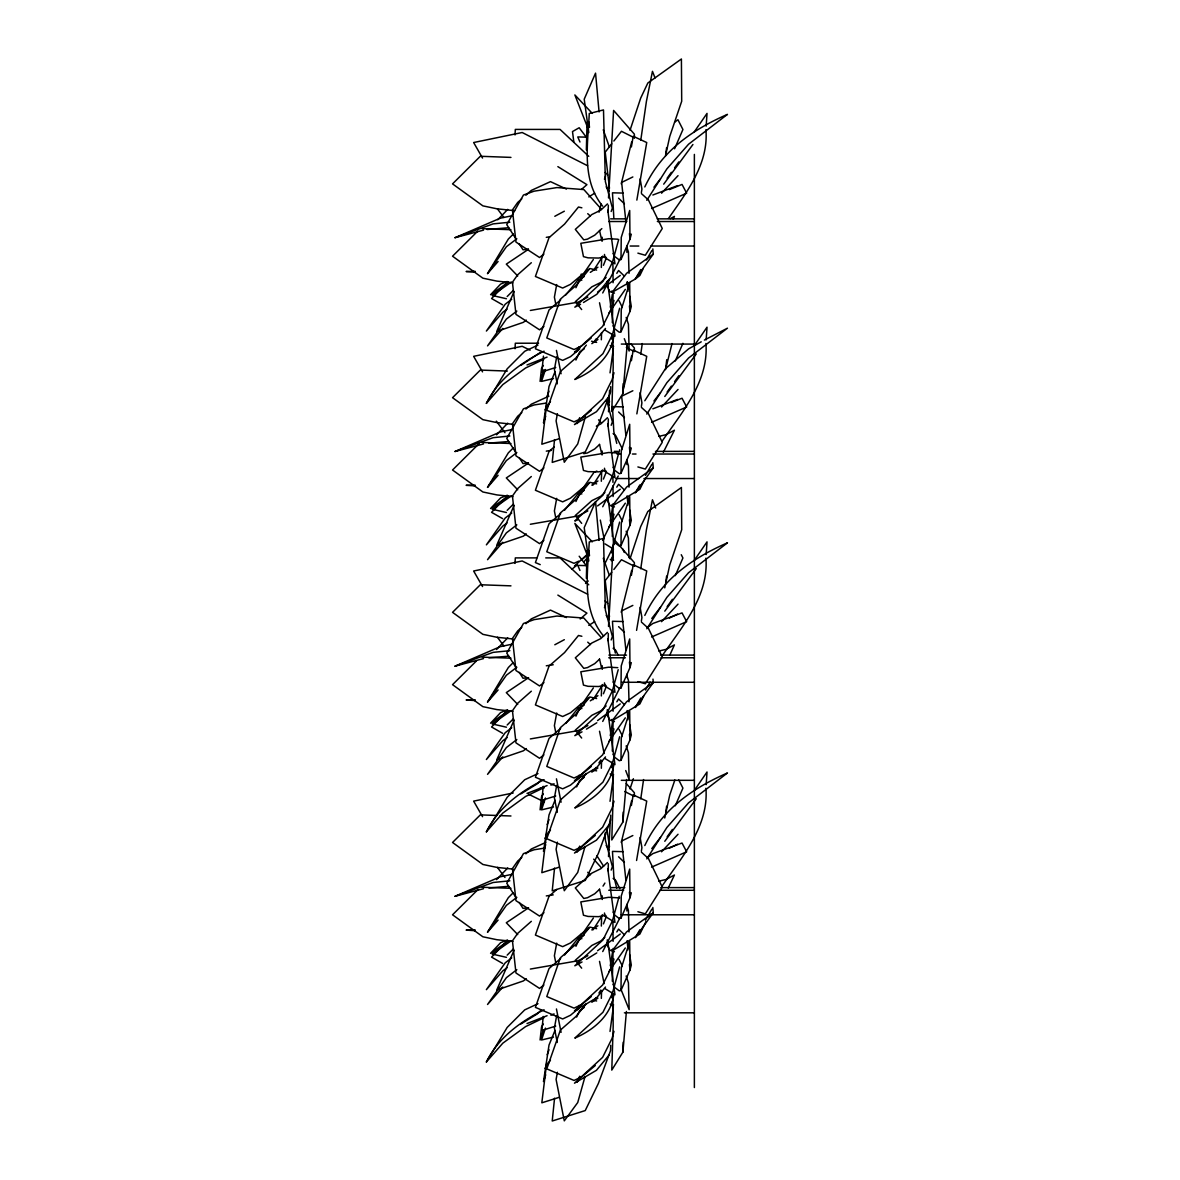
<?xml version="1.0" encoding="UTF-8"?>
<svg xmlns="http://www.w3.org/2000/svg" width="1180" height="1180" viewBox="0 0 1180 1180"><rect width="100%" height="100%" fill="white"/><g stroke="black" fill="none" stroke-linecap="round" stroke-linejoin="round"><path stroke-width="1.5" d="M621.005 259.482L621.24 237.46L629.692 210.482L629.987 239.097L621.005 259.482L619.294 259.925L614.854 256.62L613.069 253.449M621.005 331.801L621.24 309.78L629.692 282.802L629.987 311.417L621.005 331.801L619.294 332.244L614.854 328.94L613.069 325.769M621.005 473.283L621.24 451.262L629.692 424.284L629.987 452.899L621.005 473.283L619.294 473.726L614.854 470.422L613.069 467.25M621.005 545.602L621.24 523.581L629.692 496.603L629.987 525.218L621.005 545.602L619.294 546.045L614.854 542.741M621.005 687.955L621.24 665.933L629.692 638.955L629.987 667.556L621.005 687.955L619.294 688.397L614.854 685.093L613.069 681.922M621.005 760.274L621.24 738.252L629.692 711.275L629.987 739.875L621.005 760.274L619.294 760.717L614.854 757.413L613.069 754.241M621.005 918.084L621.24 896.062L629.692 869.085L629.987 897.685L621.005 918.084L619.294 918.527L614.854 915.223L613.069 912.052M621.005 990.404L621.24 968.382L629.692 941.404L629.987 970.004L621.005 990.404L619.294 990.846L614.854 987.542L613.069 984.371M607.302 281.209L607.228 286.681L610.03 291.755L612.228 292.227L635.268 279.07L639.87 275.471L642.923 269.217M607.302 495.01L607.228 500.482L610.03 505.556L612.228 506.028L639.87 489.272L645.209 478.328M607.302 709.682L607.228 715.139L610.03 720.228L612.228 720.7L639.87 703.944L643.69 696.126M607.302 939.811L607.228 945.269L610.03 950.357L612.228 950.829L639.87 934.073L645.976 921.565M608.172 212.238L608.32 205.128M608.172 426.039L608.32 418.93M608.172 640.696L608.32 633.586M608.172 870.825L608.32 863.716M586.357 149.875L587.065 122.292M586.357 578.348L587.065 550.765M612.907 335.548L613.187 367.481L611.786 411.496L622.893 393.545L623.188 383.618M612.907 764.006L613.187 795.954L611.786 839.968L622.893 822.017L623.188 812.091M612.907 994.135L613.187 1026.084L611.786 1070.098L622.893 1052.147L623.188 1042.22M611.786 339.176L611.963 333.675M612.317 322.671L613.158 291.622M611.786 552.977L611.963 547.476M612.317 536.472L613.143 503.639M611.786 767.649L611.963 762.147M612.317 751.144L613.158 720.08M611.786 997.779L611.963 992.277M612.317 981.273L613.143 948.44M601.328 267.477L601.697 256.709M601.328 339.796L601.579 332.613M601.328 481.263L601.697 470.51M610.724 386.656L610.532 392.04L598.378 424.844L585.236 451.97L552.225 462.398L554.556 439.594M601.328 695.935L601.697 685.182M601.328 768.254L601.579 761.085M601.328 926.064L601.697 915.311M601.328 998.383L601.579 991.215M610.724 815.129L610.532 820.513L598.378 853.317L585.236 880.442L552.225 890.871L554.556 868.067M610.724 1045.259L610.532 1050.642L598.378 1083.447L585.236 1110.572L552.225 1121L554.556 1098.197M602.655 206.131C581.268 179.832 587.876 144.697 589.263 113.501L603.496 109.932L605.384 181.632L612.405 208.078L611.181 211.486M603.6 636.094C581.43 609.544 587.611 573.775 589.263 541.974L603.496 538.404L605.384 610.104L612.405 636.551L611.181 639.958M610.34 818.979L608.511 856.592M608.511 197.989L613.6 110.419L634.353 134.137L634.442 137.809M608.511 411.791L609.573 390.226M608.511 626.462L613.6 538.891L634.353 562.609L634.442 566.282M515.011 134.933L515.321 129.417L560.058 129.417L588.761 156.35M515.011 348.719L515.321 343.218L538.582 343.218M515.011 563.391L515.321 557.889L536.797 557.889M631.374 146.94L633.232 136.29L646.729 142.529L636.846 200.099M631.374 360.741L633.232 350.091L646.729 356.331L636.846 413.885M631.374 575.412L633.232 564.763L646.729 570.987L636.566 630.356M631.374 805.542L633.232 794.892L646.729 801.117L636.566 860.486M705.92 129.697C708.797 163.74 686.893 192.016 668.5 218.433M706.171 126.083L707.027 113.398L694.179 132.042M705.92 343.498C708.9 381.376 682.247 411.761 662.216 441.055M706.171 339.87L707.027 327.199L694.179 345.843M705.92 558.17C708.9 596.048 682.247 626.433 662.216 655.726M706.171 554.541L707.027 541.871L694.179 560.515M705.92 788.299C708.9 826.177 682.247 856.562 662.216 885.856M706.171 784.671L707.027 772L694.179 790.644M666.626 147.618L665.668 154.683M666.759 359.664L665.668 368.485M666.626 576.091L665.668 583.156M666.626 806.22L665.668 813.286M622.893 393.545L627.244 343.837M622.893 822.017L626.58 779.538M622.893 1052.147L626.403 1011.481M543.449 356.109L541.827 371.892L555.736 367.496M543.257 786.323L541.827 800.365L555.736 795.969M543.257 1016.452L541.827 1030.494L555.736 1026.099M555.013 371.788L549.01 386.465L543.508 422.942L545.721 416.216M555.013 800.261L549.01 814.938L543.508 851.414L545.721 844.688M555.013 1030.391L549.01 1045.067L543.508 1081.544L545.721 1074.818M610.03 372.865L613.379 348.085M610.03 801.323L613.379 776.558M610.03 1031.453L613.379 1006.688M640.755 140.317L646.419 101.347L652.466 71.331L655.033 77.939M640.755 354.118L642.289 343.557M640.755 568.775L646.419 529.82L652.466 499.789L655.667 508.064M640.755 798.904L643.572 779.552M641.36 192.62L641.92 189.066L640.135 178.903M641.36 406.407L641.92 402.867L640.135 392.704M641.36 621.078L641.92 617.538L640.135 607.375M641.36 851.208L641.92 847.668L640.135 837.505M610.281 307.154L612.317 294.381M610.281 520.955L612.951 504.745M610.281 735.612L612.951 719.402M610.281 965.742L612.951 949.531M556.695 284.557L554.394 297.154L555.824 304.352M556.695 356.876L554.394 369.473L557.255 383.854M557.403 413.693L556.09 420.891L564.291 462.25L577.728 443.96L585.428 416.54M556.695 498.358L554.394 510.955L555.824 518.138M556.695 713.03L554.394 725.626L555.824 732.81M556.695 785.349L554.394 797.931L557.255 812.327M557.403 842.151L556.09 849.349L564.291 890.723L577.728 872.418L584.956 846.724M556.695 943.159L554.394 955.756L555.824 962.939M556.695 1015.479L554.394 1028.075L557.255 1042.456M557.403 1072.281L556.09 1079.479L564.291 1120.852L577.728 1102.548L584.956 1076.853M579.823 280.899L581.268 274.026M580.191 492.989L580.899 489.553M579.823 709.372L580.899 704.209M579.823 939.501L580.899 934.339M665.505 155.863L669.753 136.438L681.701 101.259L681.406 59L647.835 83.013L640.696 98.088L630.017 130.302M665.505 369.665L672.025 343.542M664.738 587.861L669.753 564.91L681.701 529.731L681.406 487.473L647.835 511.486L640.696 526.56L630.017 558.774M664.738 817.991L669.753 795.04L674.872 779.965M621.24 183.844L631.669 141.954M622.981 390.654L631.669 355.755M621.24 612.317L631.669 570.412M621.24 842.446L631.669 800.542M611.299 346.95L612.626 341.654M611.299 560.751L612.184 557.226M611.299 775.422L612.184 771.882M611.299 1005.552L612.184 1002.027M599.042 212.179L601.166 204.125M631.3 234.186L629.987 239.097L629.442 233.596M631.3 447.987L629.987 452.899L629.442 447.397M631.3 662.644L629.987 667.556L629.442 662.069M631.3 892.788L629.987 897.685L629.442 892.198M618.689 239.452L612.391 262.403L602.951 281.356L574.822 307.183L580.545 304.307M613.984 300.428L612.051 307.493L602.611 326.432L574.483 352.274L577.241 351.212L579.085 346.802M619.648 308.245L612.391 334.722L602.951 353.675L574.822 379.503C593.289 371.553 611.122 357.142 613.807 336.02M613.984 372.747L612.051 379.812L602.611 398.751L574.483 424.594L596.446 411.702L608.895 396.657M619.648 449.728L612.391 476.204L602.951 495.158L574.822 520.985L577.581 519.923M613.984 514.229L612.051 521.295L602.611 540.234M619.648 522.047L612.391 548.523L605.311 562.742M618.202 669.694L612.391 690.875L602.951 709.829L574.822 735.656L582.02 731.866M613.984 728.901L612.051 735.951L602.611 754.905L574.483 780.732L596.446 767.856L605.502 756.911M619.648 736.718L612.391 763.194L602.951 782.134L574.822 807.976C593.289 800.025 611.122 785.615 613.807 764.478M613.984 801.22L612.051 808.271L602.611 827.224L574.483 853.052L596.446 840.175L608.895 825.13M619.175 896.298L612.391 921.005L602.951 939.959L574.822 965.786L582.02 961.995M613.984 959.03L612.051 966.096L602.611 985.035L574.483 1010.862L596.446 997.985L605.502 987.04M619.648 966.848L612.391 993.324L602.951 1012.278L574.822 1038.105C593.289 1030.155 611.122 1015.744 613.807 994.607M613.984 1031.35L612.051 1038.4L602.611 1057.354L574.483 1083.181L596.446 1070.304L608.895 1055.259M543.951 369.606L540.086 381.391L541.546 368.293L543.375 365.476M545.455 369.517L541.532 381.406L553.464 378.529M543.405 799.76L540.086 809.849L541.546 796.751L543.375 793.948M545.455 797.975L541.532 809.878L553.464 807.002M543.405 1029.889L540.086 1039.978L541.546 1026.88L543.375 1024.078M545.455 1028.105L541.532 1040.008L553.464 1037.131M630.017 788.904L633.395 778.726M546.738 403.958L541.827 444.211L559.202 438.724M546.738 832.431L541.827 872.684L559.202 867.197M546.738 1062.561L541.827 1102.813L559.202 1097.326M604.47 179.198L605.65 175.746M604.47 607.671L605.65 604.219M604.47 837.8L605.65 834.349M611.181 425.287L612.405 421.88L606.8 400.728M611.181 870.088L612.405 866.681L605.384 840.234L605.104 833.021M547.151 396.141L549.025 391.185M547.151 824.613L549.025 819.658M547.151 1054.743L549.025 1049.787M603.423 265.308L606.446 257.683M603.423 479.11L606.446 471.484M603.423 693.766L606.446 686.141M603.423 923.896L606.446 916.27M673.293 219.2L674.429 216.412L670.196 218.654M577.241 423.531L579.705 417.646M577.241 779.685L579.085 775.26M577.241 851.99L579.705 846.119M577.241 1009.815L579.085 1005.39M577.241 1082.134L579.705 1076.248M674.577 148.783L682.925 129.505L677.94 119.741L674.99 121.953M675.27 360.977L682.925 343.306M675.27 575.648L682.925 557.978L681.258 554.718M675.27 805.778L682.925 788.107L678.766 779.965M514.126 291.548L496.721 331.477L523.36 322.346L526.28 320.119M514.126 505.35L496.721 545.278L523.36 536.148L526.28 533.921M514.126 720.021L496.721 759.935L523.36 750.819L526.28 748.592M514.126 950.151L496.721 990.064L523.36 980.949L526.28 978.721M575.928 287.728L579.66 279.631L584.233 276.518M575.928 360.048L579.66 351.95L584.233 348.838M575.928 501.529L579.66 493.417L584.233 490.32M575.928 716.186L579.66 708.089L584.233 704.991M576.666 786.883L579.66 780.408L584.233 777.296M575.928 946.316L579.66 938.218L584.233 935.121M576.666 1017.013L579.66 1010.537L584.233 1007.44M648.263 916.875L649.797 913.733M602.729 292.965L620.665 257.904M602.729 506.766L618.202 476.027M602.729 721.423L619.854 687.807M602.729 951.567L619.854 917.937M663.308 452.397L674.429 430.213L665.977 434.712L658.794 436.394M669.916 654.9L674.429 644.885L665.977 649.369L658.794 651.05M668.264 888.068L674.429 875.014L665.977 879.498L658.794 881.18M640.814 269.542L635.268 279.07L653.278 254.143L652.835 248.892M646.36 259.998L651.921 250.47M639.885 484.921L635.268 492.871L653.278 467.944L652.835 462.693M645.445 475.393L651.921 464.271M640.814 698L635.268 707.528L653.278 682.615L652.983 679.105M645.445 690.064L650.062 682.114M639.885 929.722L635.268 937.658L653.278 912.745L652.835 907.479M645.445 920.194L651.921 909.072M498.108 261.488L487.547 273.568L508.329 239.053L513.344 234.038M543.847 359.251L525.616 367.983L502.813 384.592L486.381 403.368L507.164 368.853L524.716 351.286L537.992 345.091M498.108 475.289L487.547 487.37L508.329 452.854L513.344 447.84M498.108 689.961L487.547 702.026L508.329 667.526L513.344 662.496M543.847 787.709L525.616 796.456L502.813 813.05L486.381 831.841L507.164 797.326L524.716 779.744L537.992 773.549M498.108 920.09L487.547 932.171L508.329 897.656L513.344 892.64M543.847 1017.838L525.616 1026.585L502.813 1043.179L486.381 1061.971L507.164 1027.456L524.716 1009.888L537.992 1003.679M603.024 886.121L604.898 883.068M616.801 273.347L618.586 270.5L624.427 276.164M616.801 487.148L618.586 484.301L624.427 489.966M616.801 701.82L618.586 698.973L624.427 704.622M616.801 931.949L618.586 929.103L624.427 934.752M646.802 200.305L666.892 168.873L688.545 144.24L727.455 114.372C692.232 129.8 661.626 150.996 644.796 186.956M646.802 414.106L666.892 382.674L688.545 358.042L727.455 328.173L704.386 340.061M646.802 628.778L666.892 597.346L688.545 572.713L727.455 542.83C692.232 558.258 661.626 579.469 644.796 615.429M646.802 858.907L666.892 827.475L688.545 802.842L727.455 772.959C692.232 788.388 661.626 809.598 644.796 845.558M644.796 400.757L665.343 368.839L688.619 348.867L701.23 341.817M594.012 269.719L602.847 256.045M594.012 342.038L595.974 338.999M593.038 485.039L602.847 469.847M593.038 699.696L602.847 684.518M594.012 770.496L595.974 767.457M598.924 762.914L600.885 759.876M593.038 929.825L602.847 914.648M594.012 1000.625L595.974 997.602M598.924 993.044L600.885 990.005M544.983 409.844L550.47 401.436M544.983 838.316L550.47 829.894M544.983 1068.446L550.47 1060.024M593.348 259.512L583.908 273.141L570.442 284.38L562.668 288.053L535.41 276.474L549.025 237.652L564.571 224.097L578.466 207.031L581.858 207.813M608.939 312.98L625.312 289.38M593.348 473.313L583.908 486.942L570.442 498.181L562.668 501.854L535.41 490.261L549.025 451.453L554.202 446.94M608.939 526.782L625.312 503.182M593.348 687.984L583.908 701.599L570.442 712.838L562.668 716.511L535.41 704.932L549.025 666.125L564.571 652.57L578.466 635.489L581.858 636.271M608.939 741.453L625.312 717.853M593.348 918.114L583.908 931.728L570.442 942.982L562.668 946.655L535.41 935.062L549.025 896.254L556.798 889.469M608.939 971.583L625.312 947.983M487.547 273.568L506.382 246.753L516.84 238.773M486.381 403.368C498.535 378.928 520.218 363.057 544.083 351.183M487.547 487.37L506.382 460.554L516.84 452.574M487.547 702.026L506.382 675.226L516.84 667.231M486.381 831.841C498.535 807.4 520.218 791.514 544.083 779.656M487.547 932.171L506.382 905.355L516.84 897.361M486.381 1061.971C498.535 1037.53 520.218 1021.644 544.083 1009.785M667.128 178.239L671.376 172.31M674.562 167.855L678.81 161.925M667.128 392.04L671.376 386.111M674.562 381.656L678.81 375.727M667.128 606.712L672.438 599.293M667.128 836.841L672.438 829.422M663.706 184.154L692.926 144.491M664.783 396.48L696.288 353.926M664.783 611.152L696.288 568.583M664.783 841.281L696.288 798.727M612.228 292.227L626.61 273.288L653.278 254.143M612.228 506.028L626.61 487.089L653.278 467.944M612.228 720.7L626.61 701.746L653.278 682.615M612.228 950.829L626.61 931.875L653.278 912.745M661.552 193.196L678.028 175.658M661.552 406.997L678.028 389.459M661.552 621.668L678.028 604.13M661.552 851.798L678.028 834.26M611.712 143.798L605.222 152.146L609.47 188.269M613.865 141.01L621.447 131.275L634.486 137.853M611.712 572.256L605.222 580.604L609.47 616.742M613.865 569.483L621.447 559.733L632.864 565.5M653.941 187.222L660.49 178.829M653.941 401.008L660.49 392.63M651.773 618.482L660.49 607.287M651.773 848.612L660.49 837.417M565.736 295L578.466 279.336L581.858 280.132M586.357 345.106L575.943 357.909L560.397 371.464L546.783 410.271L574.041 421.85L581.814 418.177L591.239 410.316M564.571 510.217L578.466 493.137L581.858 493.933M584.041 561.739L586.357 558.892M565.736 723.458L578.466 707.808L581.858 708.59M586.357 773.564L575.943 786.367L560.397 799.937L546.783 838.744L574.041 850.323L581.814 846.65L595.28 835.411M564.571 955.018L578.466 937.938L581.858 938.72M586.357 1003.693L575.943 1016.511L560.397 1030.066L546.783 1068.873L574.041 1080.452L581.814 1076.78L595.28 1065.54M609.234 279.262L596.785 294.307L583.495 302.493M596.446 339.383L605.502 328.438M502.813 328.438L487.547 345.888L506.382 319.072L516.84 311.092M502.813 542.24L487.547 559.689L506.382 532.873L516.84 524.879M502.813 756.911L487.547 774.346L506.382 747.545L516.84 739.55M502.813 987.04L487.547 1004.475L506.382 977.674L516.84 969.68M497.783 219.731L507.725 209.376M507.725 281.695L491.573 298.525L502.606 304.824M496.544 434.83L507.725 423.178M507.725 495.497L491.573 512.327L502.606 518.625M496.544 649.501L507.725 637.834M507.725 710.154L491.573 726.998L502.606 733.296M496.544 879.631L507.725 867.964M507.725 940.283L491.573 957.128L502.606 963.426M580 277.197L588.805 269.247M580 490.998L588.805 483.048M580 705.67L588.805 697.719M580 935.799L588.805 927.849M507.164 296.534L513.433 290.265M507.164 510.335L513.433 504.067M507.164 725.007L513.433 718.738M507.164 955.136L513.433 948.867M477.797 231.103L452.545 256.207L482.886 278.185L496.928 281.12L512.931 282.817M479.05 443.65L452.545 470.009L482.886 491.986L496.928 494.922L512.931 496.618M476.528 660.83L452.545 684.666L482.886 706.658L496.928 709.593L512.931 711.289M477.797 889.705L452.545 914.795L482.886 936.787L496.928 939.723L512.931 941.419M539.732 352.864L520.837 365.387M541.045 780.054L537.121 783.889L520.837 793.86M541.045 1010.183L537.121 1014.033L520.837 1023.989M607.464 203.904L600.812 210.129L591.844 214.524L575.324 229.363L583.775 239.865L587.478 239.127L594.72 235.189L601.844 228.61M606.137 277.462L600.812 282.448L591.844 286.843L575.324 301.682L581.666 309.558M607.464 417.705L600.812 423.93L596.328 426.127M604.809 492.517L600.812 496.249L591.844 500.645L575.324 515.483L581.666 523.36M607.464 632.377L600.812 638.587L591.844 642.997L575.324 657.821L583.775 668.337L587.478 667.6L594.72 663.647L599.47 659.266M606.137 705.935L600.812 710.906L591.844 715.316L575.324 730.14L581.666 738.031M607.464 862.506L600.812 868.716L591.844 873.126L575.324 887.965L583.775 898.467L587.478 897.729L594.72 893.791L599.47 889.396M604.809 937.304L600.812 941.035L591.844 945.446L575.324 960.269L581.666 968.161M599.47 444.609L594.72 448.99L587.478 452.928L583.775 453.666M586.534 554.998L574.483 566.076L577.241 565.014M585.546 583.466L588.215 581.003M521.767 198.845L517.681 202.458L512.445 209.922L515.97 242.077L539.54 257.506L543.892 254.113M525.867 195.231L531.325 190.408L550.5 181.632L566.429 189.095M531.325 262.727L517.681 274.778L512.445 282.241L515.97 314.396L539.54 329.825L543.892 326.432M521.767 412.646L517.681 416.26L512.445 423.723L515.97 455.878L539.54 471.307L543.892 467.914M525.867 409.032L531.325 404.209L548.907 396.17M531.325 476.528L517.681 488.579L512.445 496.043L515.97 528.198L539.54 543.626L543.892 540.234M521.767 627.318L517.681 630.931L512.445 638.395L515.97 670.55L539.54 685.964L543.892 682.586M525.867 623.704L531.325 618.88L550.5 610.104L566.429 617.568M531.325 691.2L517.681 703.25L512.445 710.714L515.97 742.869L539.54 758.283L543.892 754.905M521.767 857.447L517.681 861.061L512.445 868.524L515.97 900.679L539.54 916.093L543.892 912.715M525.867 853.833L531.325 849.01L545.706 842.432M531.325 921.329L517.681 933.38L512.445 940.844L515.97 972.999L539.54 988.412L543.892 985.035M560.692 299.808L549.025 309.971L535.41 348.779L562.668 360.372L570.442 356.699L579.867 348.823M560.692 513.61L549.025 523.773L535.41 562.58L540.219 564.63M560.692 728.281L549.025 738.444L535.41 777.251L562.668 788.83L570.442 785.157L579.867 777.296M560.692 958.411L549.025 968.573L535.41 1007.381L562.668 1018.96L570.442 1015.287L579.867 1007.425M581.534 189.361L586.932 184.67L557.86 166.631M580.177 618.999L586.932 613.128L557.86 595.089M583.171 344.737L591.239 337.996M581.814 559.659L587.198 555.175M571.799 569.365L577.182 564.881M591.239 766.469L581.814 774.331L574.041 778.004L546.783 766.425L560.397 727.618L575.943 714.062L589.838 696.982L596.623 698.545M591.239 996.599L581.814 1004.46L574.041 1008.133L546.783 996.554L560.397 957.747L575.943 944.192L589.838 927.111L596.623 928.675M620.252 275.442L597.552 292.124M620.252 489.243L597.552 505.925M620.252 703.914L597.552 720.597M620.252 934.044L597.552 950.726M511.737 299.248L505.202 304.233L486.381 331.049L502.813 312.272L507.09 309.16M511.737 513.049L505.202 518.035L486.381 544.85L502.813 526.074L507.09 522.961M511.737 727.706L505.202 732.706L486.381 759.522L502.813 740.73L507.09 737.618M511.737 957.85L505.202 962.836L486.381 989.651L502.813 970.86L507.09 967.748M647.466 627.465L652.85 623.483L682.04 612.907L686.657 621.668L651.581 636.994M647.466 857.595L652.85 853.612L682.04 843.036L686.657 851.798L651.581 867.123M508.639 282.123L490.585 294.705L500.615 284.1L507.179 281.504M511.382 282.079L492.193 295.457L506.441 298.747M508.639 495.925L490.585 508.506L500.615 497.901L507.179 495.305M511.382 495.88L492.193 509.259L506.441 512.533M508.639 710.581L490.585 723.178L500.615 712.573L507.179 709.976M511.382 710.537L492.193 723.93L506.441 727.205M508.639 940.711L490.585 953.307L500.615 942.702L507.179 940.106M511.382 940.681L492.193 954.06L506.441 957.334M590.31 272.374L597.921 267.196M591.829 343.66L597.921 339.516M591.829 485.142L597.921 480.998M590.31 700.846L597.921 695.654M591.829 772.118L597.921 767.973M591.829 929.929L597.921 925.784M591.829 1002.248L597.921 998.103M528.522 249.26L506.309 264.143L517.725 275.973M528.522 463.047L506.309 477.944L517.725 489.774M528.522 677.718L506.309 692.616L517.725 704.445M528.522 907.848L506.309 922.745L517.725 934.575M588.805 196.927L594.646 193.196M588.805 625.4L594.646 621.668M586.445 729.137L596.785 722.779M586.445 959.266L596.785 952.909M554.807 216.294L564.335 211.205M554.807 644.767L564.335 639.678M587.847 297.139L578.156 302.139L530.366 310.458M587.847 510.94L578.156 515.94L530.366 524.259M587.847 725.612L578.156 730.612L530.366 738.931M587.847 955.741L578.156 960.741L530.366 969.06M632.849 176.956L621.639 182.413L625.887 221.516M632.849 390.757L621.639 396.215L625.887 435.317M632.849 605.414L621.639 610.886L625.887 649.988M632.849 835.543L621.639 841.015L625.887 880.118M669.399 189.582L682.04 184.434L686.657 193.196L651.581 208.521M671.037 402.587L682.04 398.235L686.657 406.997L651.581 422.322M669.399 618.054L677.586 614.087M669.399 848.184L677.586 844.216M593.584 472.62L596.859 471.071M581.814 345.858L574.041 349.531L546.783 337.952L560.397 299.145L575.943 285.59L589.838 268.509L596.623 270.087M578.702 561.134L574.041 563.332L546.783 551.753L560.397 512.946L575.943 499.391L589.838 482.31L596.623 483.874M483.52 230.13L455.023 237.696L500.217 218.212L512.179 215.704M483.52 443.931L455.023 451.498L500.217 432.013L512.179 429.505M483.52 658.588L455.023 666.169L500.217 646.67L512.179 644.162M483.52 888.717L455.023 896.298L500.217 876.799L512.179 874.306M550.913 785.113L554.084 783.786M550.913 1015.242L554.084 1013.915M527.003 364.945L547.077 357.112M527.003 793.417L547.077 785.585M527.003 1023.547L547.077 1015.715M652.85 195.01L677.586 185.629M652.85 408.811L677.586 399.415M455.023 237.696L493.107 223.89L509.849 222.209M455.023 451.498L493.107 437.692L509.849 436.01M455.023 666.169L493.107 652.363L509.849 650.682M455.023 896.298L493.107 882.492L509.849 880.811M513.197 792.96L473.637 801.132L482.546 816.678M605.679 256.798L598.614 258.051L588.053 257.845L583.466 256.635L580.811 243.301L608.659 238.714L617.789 239.201M605.679 470.599L598.614 471.853L588.053 471.646L583.466 470.437L580.811 457.103L608.659 452.515L617.789 453.002M605.679 685.27L598.614 686.509L588.053 686.318L583.466 685.093L580.811 671.774L608.659 667.187L617.789 667.674M605.679 915.4L598.614 916.654L588.053 916.447L583.466 915.223L580.811 901.904L608.659 897.316L619.618 897.892M546.37 403.044L534.053 404.976L523.448 408.826L506.766 438.444L516.339 453.238M544.614 848.11L534.053 849.777L523.448 853.627L506.766 883.245L516.339 898.024M546.296 237.342L549.747 236.811M546.296 451.144L551.488 450.347M546.296 665.8L553.214 664.753M546.296 895.93L553.214 894.883M528.419 249.201L523.035 249.777L519.215 243.862M528.419 463.002L523.035 463.578L519.215 457.663M528.419 677.674L523.035 678.249L519.215 672.335M528.419 907.804L523.035 908.379L519.215 902.464M487.104 229.51L508.683 227.725M488.904 443.149L508.683 441.512M488.904 657.821L508.683 656.183M488.904 887.95L508.683 886.313M475.127 271.326L466.115 271.503L475.289 272.123M475.127 485.127L466.115 485.305L475.289 485.909M475.127 699.784L466.115 699.976L475.289 700.581M475.127 929.914L466.115 930.106L475.289 930.71M610.65 218.861L624.766 218.861M657.231 218.861L694.371 218.861M608.762 221.516L626.801 221.516M657.363 221.516L694.371 221.516M630.135 246.03L638.837 246.03M650.888 246.03L694.371 246.03M621.314 344.073L627.48 344.073M629.235 344.073L694.371 344.073M614.19 451.38L617.73 451.38M655.461 451.38L694.371 451.38M616.978 454.02L620.341 454.02M632.436 454.02L636.02 454.02M652.938 454.02L694.371 454.02M615.901 478.534L638.837 478.534M643.956 478.534L694.371 478.534M545.735 557.889L560.058 557.889L588.761 584.823M608.895 655.106L626.521 655.106M660.785 655.106L694.371 655.106M608.762 657.762L625.371 657.762M660.903 657.762L694.371 657.762M621.595 682.276L694.371 682.276M621.314 780.319L694.371 780.319M540.366 788.019L543.951 788.019M610.65 887.611L624.766 887.611M660.785 887.611L694.371 887.611M608.762 890.266L623.704 890.266M659.856 890.266L694.371 890.266M621.3 914.78L649.59 914.78M650.888 914.78L694.371 914.78M624.397 1012.823L694.371 1012.823M586.844 137.175L577.772 136.939L579.955 141.998M586.844 565.633L577.772 565.412L579.955 570.456M623.188 193.078L612.479 192.812L613.821 217.857M623.188 406.879L612.479 406.613L613.821 431.659L616.757 443.385M623.188 621.55L612.479 621.27L613.821 646.33L615.341 653.086M623.188 851.68L612.479 851.4L613.821 876.46L616.757 888.186M510.955 157.397L480.319 156.276L452.545 183.888L482.886 205.866L496.928 208.801L514.701 210.689M482.119 228.655L510.955 229.717M507.356 371.066L480.319 370.078L452.545 397.69L482.886 419.667L496.928 422.602L512.931 424.299M482.119 442.456L510.955 443.503M510.955 585.855L480.319 584.749L452.545 612.346L482.886 634.339L496.928 637.274L512.931 638.97M482.119 657.127L510.955 658.175M496.544 815.469L480.319 814.879L452.545 842.476L482.886 864.468L496.928 867.403L512.931 869.1M500.143 815.601L510.955 815.985M482.119 887.257L510.955 888.304M591.534 341.227L596.623 342.392M610.222 345.534L613.615 346.315M610.222 559.335L613.615 560.117M593.23 770.083L596.623 770.865M610.222 774.006L613.615 774.788M593.23 1000.212L596.623 1000.994M610.222 1004.136L613.615 1004.918M637.893 253.14L645.327 255.264L662.275 228.492L648.41 199.907L641.419 193.608M637.893 466.941L645.327 469.065L662.275 442.294L648.41 413.708L641.419 407.41M637.893 681.612L645.327 683.736L662.275 656.965L648.41 628.365L641.419 622.067M637.893 911.742L645.327 913.866L662.275 887.095L648.41 858.494L641.419 852.196M530.115 350.18L522.179 346.3L473.637 356.331L482.546 371.877M528.522 794.214L544.378 801.958M626.329 347.54L632.864 350.829M624.707 791.514L632.864 795.63M587.581 165.746L522.179 132.514L473.637 142.529L482.546 158.076M587.581 594.219L522.179 560.972L473.637 571.002L482.546 586.549M605.075 330.105L614.957 336.138L608.541 289.351M605.075 543.906L613.541 549.069M605.075 758.563L614.957 764.611L607.98 712.705M605.075 988.692L614.957 994.74L607.98 942.835M611.8 291.018L614.456 293.156M613.128 433.576L615.783 435.7L622.303 448.798M611.8 504.819L614.456 506.958M613.128 648.248L615.783 650.372L618.217 655.284M611.8 719.49L614.456 721.629M613.128 878.377L615.783 880.501L619.854 888.688M611.8 949.62L614.456 951.759M587.729 213.683L590.369 216.073M587.729 642.156L590.369 644.546M587.729 872.286L590.369 874.675M618.586 198.181L624.427 203.845M618.586 411.982L624.427 417.646M618.586 626.654L624.427 632.303M618.586 856.783L624.427 862.433M605.148 172.457L607.671 174.935M605.148 600.93L607.671 603.408M592.272 113.369L574.867 94.931L588.127 128.797M592.272 541.841L574.867 523.404L588.127 557.27M601.033 208.786L583.849 189.567L556.931 187.576L534.053 191.19L523.448 195.039L506.766 224.643L516.339 239.437M598.585 419.844L601.033 422.588M601.033 637.259L583.849 618.04L556.931 616.049L534.053 619.648L523.448 623.497L506.766 653.115L516.339 667.895M593.673 859.143L601.033 867.389M630.887 343.985L634.353 347.938L634.442 351.611M626.27 783.52L634.353 792.739L634.442 796.412M586.622 137.588L579.174 127.75L572.492 131.57L573.864 142.22M579.174 556.223L586.622 566.061M497.4 208.801L503.875 217.459M496.323 421.157L504.966 432.706M497.4 637.259L503.875 645.917M497.4 867.389L504.966 877.492M606.166 186.823L609.19 191.249M606.166 400.625L609.19 405.05M606.166 615.296L609.19 619.707M606.166 845.426L609.19 849.836M596.918 855.78L603.6 866.223M619.043 300.767L622.303 307.316M619.043 514.569L622.303 521.118M619.043 729.24L622.303 735.789M619.043 959.37L622.303 965.919M624.294 338.704L629.161 351.05L628.424 324.235L626.167 317.42M622.863 549.113L624.294 552.505M625.725 770.555L629.161 779.523L628.424 752.693L626.167 745.878M603.26 129.785L609.337 146.822M603.26 558.258L609.337 575.279M620.842 989.002L629.161 1009.652L628.424 982.822L626.167 976.008M626.727 246.797L628.424 251.915L629.014 273.362M626.727 460.598L628.424 465.717L629.014 487.163M626.167 531.207L628.424 538.036L628.97 557.698M626.727 675.27L628.424 680.373L629.014 701.835M626.727 905.399L628.424 910.503L629.014 931.964M599.514 230.454L601.903 240.956M599.514 302.773L604.16 325.075M599.514 444.241L601.903 454.757M600.31 520.07L604.16 538.876M599.514 658.912L601.505 667.674M599.514 731.231L604.16 753.548M599.514 889.042L601.505 897.803M599.514 961.361L604.16 983.678M556.444 350.372L561.075 373.75M556.444 778.83L561.075 802.208M556.444 1008.959L561.075 1032.338M604.47 254.438L605.075 257.786L614.957 263.819L607.788 210.202M604.47 468.239L605.075 471.587L614.957 477.62L607.788 424.003M604.47 682.896L605.075 686.244L614.957 692.291L607.788 638.675M604.47 913.025L605.075 916.373L614.957 922.421L607.788 868.805M627.332 281.931L628.468 288.953M629.604 295.974L631.3 306.505L629.987 311.417L629.442 305.915M627.627 497.488L628.468 502.754M629.604 509.775L631.3 520.306L629.987 525.218L629.442 519.716M627.627 712.159L628.468 717.425M629.604 724.446L631.3 734.963L629.987 739.875L629.442 734.388M627.627 942.289L628.468 947.555M629.604 954.576L631.3 965.092L629.987 970.004L629.442 964.517M614.116 544.614L607.98 498.034M608.718 396.716L609.47 402.07M606.948 829.038L609.47 846.871M588.805 132.558L584.218 99.179L595.546 73.145L599.086 111.953M588.805 561.031L584.218 527.652L595.546 501.618L599.086 540.411M607.98 284.233L608.349 287.64M588.894 121.953L589.484 127.381M588.894 550.426L589.484 555.839M627.126 282.094L628.025 291.254M627.126 495.88L628.025 505.055M627.126 710.552L628.025 719.726M627.126 940.681L628.025 949.856M602.169 237.239L602.257 240.882M602.169 451.04L602.257 454.684M602.169 665.697L602.257 669.355M602.169 895.827L602.257 899.485M626.801 245.823L626.919 252.402M626.801 459.625L626.89 464.566M626.801 674.296L626.86 677.586M626.801 904.426L626.919 911.004M612.907 263.229L613.084 282.743M612.907 477.03L612.966 482.355M612.995 485.895L613.084 496.544M612.907 549.349L613.01 559.984M612.907 691.687L613.084 711.216M612.907 921.831L613.084 941.345M694.371 154.403L694.371 1087.547"/></g></svg>
